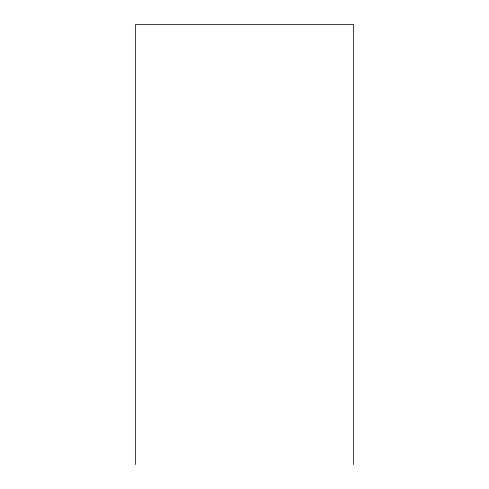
<?xml version="1.0" encoding="UTF-8"?>
<svg xmlns="http://www.w3.org/2000/svg" width="489" height="489" viewBox="0 0 489 489"><rect width="100%" height="100%" fill="white"/><g stroke="black" fill="none" stroke-linecap="round" stroke-linejoin="round"><path stroke-width="0.73" d="M353.529 464.55L353.529 24.45L135.471 24.45L135.471 464.55"/></g></svg>
